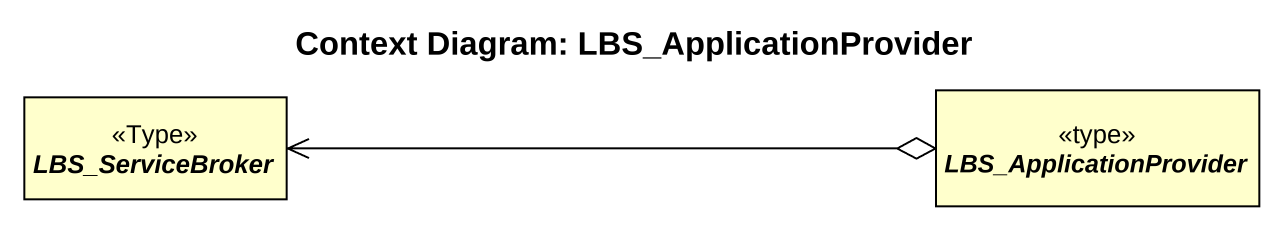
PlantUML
@startuml
title Context Diagram: LBS_ApplicationProvider
hide circle
hide empty members
abstract class LBS_ServiceBroker <<Type>>
abstract class LBS_ApplicationProvider <<type>>
LBS_ApplicationProvider o-left-> LBS_ServiceBroker
@enduml
